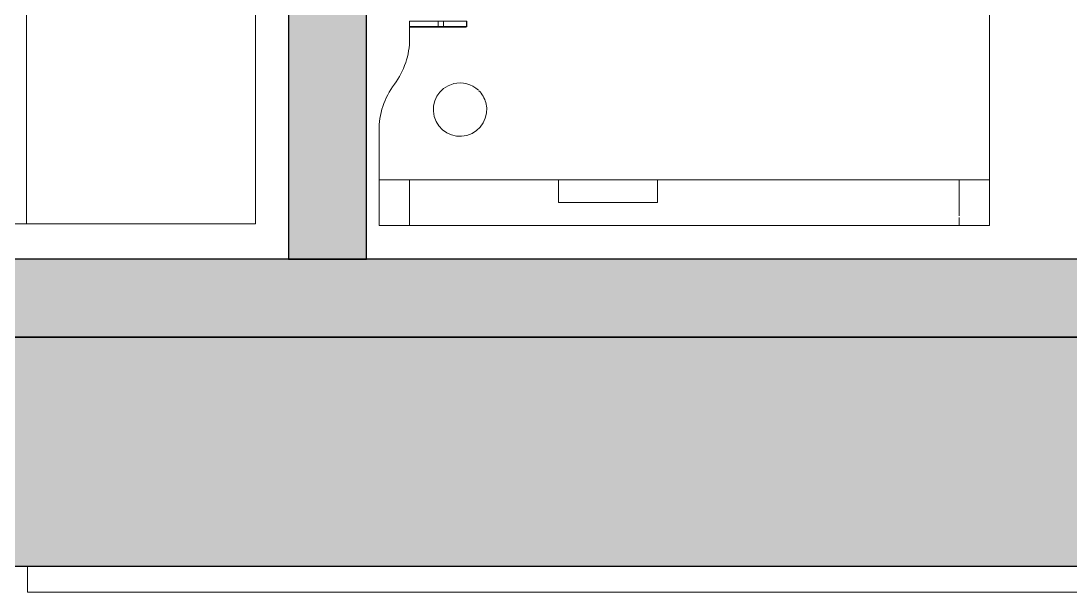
# Model space of a CAD drawing. Header units: millimetres. Extents: x 155927 to 295199, y -4084 to 97293.
# Drawn here: x 183300 to 184676, y 8934 to 9682 of the extents above; entities that cross this region are included whole.
import ezdxf

# ---------------------------------------------------------------- set-up
doc = ezdxf.new("R2010")
doc.units = ezdxf.units.MM
doc.header["$MEASUREMENT"] = 0
for name, color, linetype, lineweight in [('A-GLAZ-CURT', 7, 'CONTINUOUS', 9), ('A-WALL', 7, 'CONTINUOUS', 9), ('A-WALL-PATT', 7, 'CONTINUOUS', 9), ('I-FURN', 8, 'CONTINUOUS', 9), ('I-WALL', 7, 'CONTINUOUS', 9)]:
    doc.layers.add(name, color=color, linetype=linetype, lineweight=lineweight)

msp = doc.modelspace()

# ---------------------------------------------------------------- hatches: boundary and pattern name
at = {"layer": 'A-WALL-PATT'}
for points in [[(183650.8, 9369.6), (183752.8, 9369.6), (183752.8, 13505.6), (183650.8, 13505.6), (183650.8, 9475.5)], [(184908.8, 9267.6), (184908.8, 9369.6), (183192.8, 9369.6), (183192.8, 9267.6), (184752.2, 9267.6)]]:
    msp.add_hatch(color=256, dxfattribs=at).paths.add_polyline_path(points, flags=0)
h = msp.add_hatch(color=256, dxfattribs=at)
h.paths.add_polyline_path([(231140.8, 8967.6), (231140.8, 9267.6), (230059.8, 9267.6), (230059.8, 8967.6), (230978.5, 8967.6)], flags=0)
h.paths.add_polyline_path([(228577.1, 8967.6), (228775.8, 8967.6), (228775.8, 9267.6), (227617.8, 9267.6), (227617.8, 8967.6)], flags=0)
h.paths.add_polyline_path([(225983.8, 8967.6), (225983.8, 9267.6), (224442.8, 9267.6), (224442.8, 8967.6), (224975.1, 8967.6)], flags=0)
h.paths.add_polyline_path([(209658.8, 8967.6), (209658.8, 9267.6), (208317.8, 9267.6), (208317.8, 8967.6), (209366.2, 8967.6)], flags=0)
h.paths.add_polyline_path([(203963.1, 8967.6), (204033.8, 8967.6), (204033.8, 9267.6), (202692.8, 9267.6), (202692.8, 8967.6), (203362.8, 8967.6)], flags=0)
h.paths.add_polyline_path([(199908.8, 8967.6), (199908.8, 9267.6), (197042.8, 9267.6), (197042.8, 8967.6), (198560, 8967.6)], flags=0)
h.paths.add_polyline_path([(194508.8, 8967.6), (194508.8, 9267.6), (191992.8, 9267.6), (191992.8, 8967.6), (193757.3, 8967.6)], flags=0)
h.paths.add_polyline_path([(190358.8, 8967.6), (190358.8, 9267.6), (187692.8, 9267.6), (187692.8, 8967.6), (188954.6, 8967.6)], flags=0)
h.paths.add_polyline_path([(184151.8, 8967.6), (184908.8, 8967.6), (184908.8, 9267.6), (183192.8, 9267.6), (183192.8, 8967.6), (183551.5, 8967.6)], flags=0)
h.paths.add_polyline_path([(176347.4, 8967.6), (176658.8, 8967.6), (176658.8, 9267.6), (174942.8, 9267.6), (174942.8, 8967.6), (175747, 8967.6)], flags=0)
h.paths.add_polyline_path([(162539.5, 8967.6), (163158.8, 8967.6), (163158.8, 9267.6), (161617.8, 9267.6), (161617.8, 8967.6)], flags=0)
h.paths.add_polyline_path([(159983.8, 8967.6), (159983.8, 9267.6), (159292.8, 9267.6), (159292.8, 8967.6), (159537.8, 8967.6)], flags=0)

# ---------------------------------------------------------------- linework, layer by layer
at = {"layer": 'A-GLAZ-CURT', "lineweight": 20}
for p, q in [((184792.8, 8967.6), (183308.8, 8967.6)), ((183308.8, 8967.6), (183308.8, 8933.6)), ((183308.8, 8933.6), (184792.8, 8933.6))]:
    msp.add_line(p, q, dxfattribs=at)
at = {"layer": 'A-WALL', "lineweight": 30}
for p, q in [((184908.8, 9267.6), (183192.8, 9267.6)), ((183192.8, 8967.6), (184908.8, 8967.6))]:
    msp.add_line(p, q, dxfattribs=at)
at = {"layer": 'I-FURN'}
for p, q in [((184569.4, 9413.7), (184569.4, 10813.7)), ((184569.4, 10813.7), (184569.4, 9413.7)), ((183307.5, 10215.7), (183307.5, 9415.7)), ((183607.5, 9415.7), (183607.5, 10215.7)), ((183809.4, 9674.6), (183809.4, 9681.6)), ((183809.4, 9674.6), (183809.4, 9681.6)), ((183809.4, 9681.6), (183846.8, 9681.6)), ((183809.4, 9674.6), (183809.4, 9658.7)), ((183809.4, 9658.7), (183809.4, 9674.6)), ((183809.4, 9674.6), (183846.8, 9674.6)), ((183810.4, 9673.6), (183810.4, 9673.6)), ((183847.4, 9673.6), (183810.4, 9673.6)), ((183810.4, 9673.6), (183814.4, 9673.6)), ((183814.4, 9674.6), (183814.4, 9673.6)), ((183814.4, 9673.6), (183852.9, 9673.6)), ((183846.8, 9674.6), (183846.8, 9681.6)), ((183846.8, 9681.6), (183853.8, 9681.6)), ((183846.8, 9674.6), (183853.8, 9674.6)), ((183852.9, 9673.6), (183847.4, 9673.6)), ((183883.2, 9673.6), (183852.9, 9673.6)), ((183883.2, 9673.6), (183852.9, 9673.6)), ((183853.8, 9674.6), (183853.8, 9681.6)), ((183853.8, 9681.6), (183884, 9681.6)), ((183853.8, 9674.6), (183884, 9674.6)), ((183883.8, 9673.8), (183883.9, 9673.8)), ((183884, 9674.6), (183884, 9681.6)), ((183884, 9681.6), (183884.2, 9681.6)), ((183884, 9674.6), (183884.2, 9674.6)), ((183884.2, 9681.6), (183884.2, 9674.6)), ((183884.2, 9681.6), (183884.2, 9674.6)), ((183884.2, 9681.6), (183884.2, 9674.6)), ((183769.4, 9537.6), (183769.4, 9413.7)), ((183769.4, 9413.7), (183769.4, 9537.6)), ((183809.4, 9473.7), (183769.4, 9473.7)), ((183769.4, 9473.7), (184004.4, 9473.7)), ((183769.4, 9413.7), (183769.4, 9473.7)), ((183769.4, 9413.7), (183769.4, 9473.7)), ((184529.4, 9473.7), (183809.4, 9473.7)), ((183809.4, 9413.7), (183809.4, 9473.7)), ((183809.4, 9413.7), (183809.4, 9473.7)), ((184004.4, 9473.7), (184134.4, 9473.7)), ((184004.4, 9443.7), (184004.4, 9473.7)), ((184004.4, 9443.7), (184004.4, 9473.7)), ((184134.4, 9473.7), (184569.4, 9473.7)), ((184134.4, 9443.7), (184134.4, 9473.7)), ((184134.4, 9473.7), (184134.4, 9443.7)), ((184569.4, 9473.7), (184529.4, 9473.7)), ((184529.4, 9426.6), (184529.4, 9473.7)), ((184529.4, 9426.6), (184529.4, 9473.7)), ((184569.4, 9413.7), (184569.4, 9473.7)), ((184569.4, 9473.7), (184569.4, 9413.7)), ((184134.4, 9443.7), (184004.4, 9443.7)), ((184004.4, 9443.7), (184134.4, 9443.7)), ((183137.5, 9415.7), (183307.5, 9415.7)), ((183307.5, 9415.7), (183607.5, 9415.7)), ((184569.4, 9413.7), (183769.4, 9413.7)), ((183769.4, 9413.7), (183809.4, 9413.7)), ((183769.4, 9413.7), (184569.4, 9413.7)), ((184569.4, 9413.7), (183769.4, 9413.7)), ((183809.4, 9413.7), (184529.4, 9413.7)), ((184529.4, 9413.7), (184529.4, 9424.3)), ((184529.4, 9413.7), (184529.4, 9424.3)), ((184529.4, 9413.7), (184569.4, 9413.7))]:
    msp.add_line(p, q, dxfattribs=at)
at = {"layer": 'I-FURN', "flags": 128}
for points in [[(183809.4, 9674.6), (183809.4, 9674.5), (183809.4, 9674.5), (183809.4, 9674.5), (183809.4, 9674.4), (183809.4, 9674.4), (183809.4, 9674.3), (183809.4, 9674.3), (183809.4, 9674.3), (183809.4, 9674.2), (183809.5, 9674.2), (183809.5, 9674.2), (183809.5, 9674.1), (183809.5, 9674.1), (183809.5, 9674.1), (183809.5, 9674), (183809.6, 9674), (183809.6, 9674), (183809.6, 9673.9), (183809.6, 9673.9), (183809.7, 9673.9), (183809.7, 9673.8), (183809.7, 9673.8), (183809.8, 9673.8), (183809.8, 9673.8), (183809.8, 9673.7), (183809.9, 9673.7), (183809.9, 9673.7), (183809.9, 9673.7), (183810, 9673.7), (183810, 9673.7), (183810, 9673.6), (183810.1, 9673.6), (183810.1, 9673.6), (183810.2, 9673.6), (183810.2, 9673.6), (183810.2, 9673.6), (183810.3, 9673.6), (183810.3, 9673.6), (183810.4, 9673.6), (183810.4, 9673.6)], [(183847.4, 9673.6), (183844.6, 9673.6), (183841.9, 9673.6), (183839.3, 9673.6), (183836.8, 9673.6), (183834.4, 9673.6), (183832, 9673.6), (183829.8, 9673.6), (183827.7, 9673.6), (183825.7, 9673.6), (183823.8, 9673.6), (183822, 9673.6), (183820.3, 9673.6), (183818.7, 9673.6), (183817.3, 9673.6), (183816, 9673.6), (183814.8, 9673.6), (183813.8, 9673.6), (183812.9, 9673.6), (183812.1, 9673.6), (183811.5, 9673.6), (183810.9, 9673.6), (183810.6, 9673.6), (183810.4, 9673.6)], [(183810.4, 9673.6), (183810.4, 9673.6), (183810.4, 9673.6), (183810.4, 9673.6), (183810.4, 9673.6), (183810.5, 9673.6), (183810.5, 9673.6), (183810.5, 9673.6), (183810.6, 9673.6), (183810.6, 9673.6), (183810.7, 9673.6), (183810.8, 9673.6), (183810.8, 9673.6), (183810.9, 9673.6), (183811, 9673.6), (183811.1, 9673.6), (183811.2, 9673.6), (183811.3, 9673.6), (183811.4, 9673.6), (183811.5, 9673.6), (183811.6, 9673.6), (183811.7, 9673.6), (183811.8, 9673.6), (183811.9, 9673.6), (183812.1, 9673.6), (183812.2, 9673.6), (183812.3, 9673.6), (183812.5, 9673.6), (183812.6, 9673.6), (183812.8, 9673.6), (183812.9, 9673.6), (183813.1, 9673.6), (183813.2, 9673.6), (183813.4, 9673.6), (183813.5, 9673.6), (183813.7, 9673.6), (183813.8, 9673.6), (183814, 9673.6), (183814.2, 9673.6), (183814.3, 9673.6), (183814.4, 9673.6)], [(183851.6, 9673.6), (183851.5, 9673.6), (183851.4, 9673.6), (183851.2, 9673.6), (183851.1, 9673.6), (183850.9, 9673.6), (183850.8, 9673.6), (183850.6, 9673.6), (183850.5, 9673.6), (183850.3, 9673.6), (183850.1, 9673.6), (183850, 9673.6), (183849.8, 9673.6), (183849.7, 9673.6), (183849.5, 9673.6), (183849.3, 9673.6), (183849.2, 9673.6), (183849, 9673.6), (183848.9, 9673.6), (183848.7, 9673.6), (183848.6, 9673.6), (183848.4, 9673.6), (183848.3, 9673.6), (183848.1, 9673.6), (183848, 9673.6), (183847.8, 9673.6), (183847.7, 9673.6), (183847.5, 9673.6), (183847.4, 9673.6)], [(183852.9, 9673.6), (183852.8, 9673.6), (183852.7, 9673.6), (183852.6, 9673.6), (183852.5, 9673.6), (183852.4, 9673.6), (183852.3, 9673.6), (183852.2, 9673.6), (183852.1, 9673.6), (183851.9, 9673.6), (183851.8, 9673.6), (183851.6, 9673.6)], [(183884.1, 9674.1), (183884.1, 9674.1), (183884.1, 9674.2), (183884.1, 9674.2), (183884.1, 9674.2), (183884.2, 9674.3), (183884.2, 9674.3), (183884.2, 9674.3), (183884.2, 9674.4), (183884.2, 9674.4), (183884.2, 9674.5), (183884.2, 9674.5), (183884.2, 9674.5), (183884.2, 9674.6), (183884.2, 9674.6)]]:
    msp.add_lwpolyline(points, dxfattribs=at)
at = {"layer": 'I-FURN'}
for centre, radius, start, end in [((183709.4, 9658.7), 100, 323.1301, 0), ((183709.4, 9658.7), 100, 323.1301, 0), ((183869.4, 9538.7), 100, 143.1301, 180.6256), ((183869.4, 9538.7), 100, 143.1301, 180.6256), ((183875.5, 9565.6), 35, 105, 195), ((183875.5, 9565.6), 35, 46.5509, 103.9142), ((183875.5, 9565.6), 35, 15, 45), ((183875.5, 9565.6), 35, 195, 15)]:
    msp.add_arc(centre, radius, start, end, dxfattribs=at)
at = {"layer": 'I-FURN', "extrusion": (0, 0, -1)}
for centre, ratio, start_param, end_param in [((183810.4, 9674.6), 0.998113, 0, 1.570796), ((183847.4, 9674.6), 0.56467, 0, 1.570796), ((183852.9, 9674.6), 0.819152, 4.712389, 6.283185), ((183883.2, 9674.6), 0.819152, 4.712389, 6.283185)]:
    msp.add_ellipse(centre, major_axis=(0, -1), ratio=ratio, start_param=start_param, end_param=end_param, dxfattribs=at)
at = {"layer": 'I-WALL', "lineweight": 30}
for p, q in [((183650.8, 13505.6), (183650.8, 9369.6)), ((183752.8, 9369.6), (183752.8, 13505.6)), ((184908.8, 9369.6), (183192.8, 9369.6)), ((183650.8, 9369.6), (183752.8, 9369.6)), ((183192.8, 9267.6), (184908.8, 9267.6))]:
    msp.add_line(p, q, dxfattribs=at)

doc.saveas('drawing.dxf')
